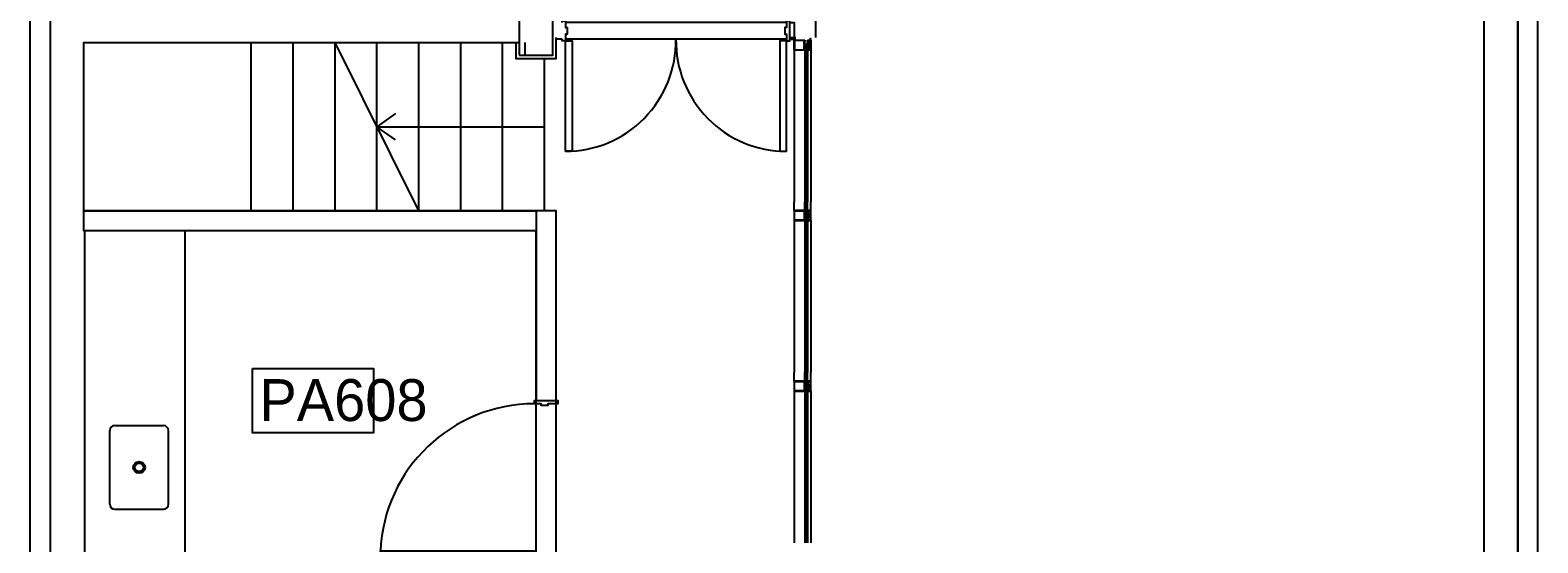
# Model space of a CAD drawing. Header units: millimetres. Extents: x 1473.7 to 1568.7, y 1808.4 to 1881.8.
# Drawn here: x 1500.62 to 1509.62, y 1822.57 to 1825.63 of the extents above; entities that cross this region are included whole.
import ezdxf

# ---------------------------------------------------------------- set-up
doc = ezdxf.new("R2010")
doc.units = ezdxf.units.MM
doc.layers.get('0').update_dxf_attribs({"linetype": 'CONTINUOUS'})
for name, color, linetype in [('0-OBSERVACIONES', 6, 'CONTINUOUS'), ('10-CARP-HOJA-PUER', 4, 'CONTINUOUS'), ('10-CARP-MARC', 2, 'CONTINUOUS'), ('10-CARP-SLIA', 14, 'CONTINUOUS'), ('10-M-A-300', 7, 'CONTINUOUS'), ('AR - CURTAIN WALL', 1, 'CONTINUOUS'), ('AR - INST. SANITARIA', 2, 'CONTINUOUS'), ('AR - LADRILLO VISTO', 3, 'CONTINUOUS'), ('AR - REVESTIMIENTO', 21, 'CONTINUOUS'), ('AR - REVOQUE', 8, 'CONTINUOUS'), ('AR - VISTA 1', 8, 'CONTINUOUS'), ('ES - LINEA OFICIAL', 6, 'CONTINUOUS'), ('ES-COLUMNAS', 5, 'CONTINUOUS'), ('MURO', 7, 'CONTINUOUS'), ('TEXTO', 7, 'CONTINUOUS')]:
    doc.layers.add(name, color=color, linetype=linetype)

# ---------------------------------------------------------------- blocks, each defined once
blk = doc.blocks.new('CWALL 01')
for p, q in [((0.074213, 0.099158), (0.015, 0.099158)), ((0.015, 0.099158), (0.015, 0.035998)), ((0.016974, 0.041327), (0.016974, 0.096198)), ((0.017961, 0.097184), (0.071252, 0.097184)), ((0.072239, 0.096198), (0.072239, 0.041327)), ((0.074213, 0.099158), (0.126021, 0.099158)), ((0.074213, 0.035998), (0.074213, 0.099158)), ((0.015, 0.035998), (0.016382, 0.035998)), ((0.015987, 0.019961), (0.015, 0.019961)), ((0.015, 0.019961), (0.015, 0.000224)), ((0.015, 0.000224), (0.074213, 0.000224)), ((0.015987, 0.015354), (0.015987, 0.019961)), ((0.016974, 0.013645), (0.015987, 0.015354)), ((0.016184, 0.037182), (0.016184, 0.038366)), ((0.016184, 0.038366), (0.020132, 0.038366)), ((0.016382, 0.037182), (0.016184, 0.037182)), ((0.016184, 0.013189), (0.016974, 0.013645)), ((0.016184, 0.012545), (0.016184, 0.013189)), ((0.016974, 0.011178), (0.016184, 0.012545)), ((0.016184, 0.010722), (0.016974, 0.011178)), ((0.016184, 0.0095), (0.016184, 0.010722)), ((0.019934, 0.0095), (0.016184, 0.0095)), ((0.016184, 0.002197), (0.016184, 0.008513)), ((0.016184, 0.008513), (0.019934, 0.008513)), ((0.017613, 0.013572), (0.016628, 0.012998)), ((0.016628, 0.012998), (0.018355, 0.009995)), ((0.072535, 0.001704), (0.016678, 0.001704)), ((0.016875, 0.036491), (0.016875, 0.036689)), ((0.018306, 0.019961), (0.016924, 0.019961)), ((0.016924, 0.019961), (0.016924, 0.014769)), ((0.016924, 0.014769), (0.017613, 0.013572)), ((0.017171, 0.038366), (0.019145, 0.038366)), ((0.040017, 0.04034), (0.017961, 0.04034)), ((0.017961, 0.012625), (0.018948, 0.013201)), ((0.019194, 0.010488), (0.017961, 0.012625)), ((0.018948, 0.013201), (0.017964, 0.014876)), ((0.018109, 0.017593), (0.018109, 0.018777)), ((0.018109, 0.018777), (0.018306, 0.018777)), ((0.022056, 0.017593), (0.018109, 0.017593)), ((0.018355, 0.009995), (0.019194, 0.010488)), ((0.01839, 0.015619), (0.029211, 0.015619)), ((0.018799, 0.01927), (0.018799, 0.019468)), ((0.019441, 0.036689), (0.019441, 0.036491)), ((0.020132, 0.037182), (0.019934, 0.037182)), ((0.019934, 0.035998), (0.021316, 0.035998)), ((0.019934, 0.008513), (0.019934, 0.0095)), ((0.020132, 0.038366), (0.020132, 0.037182)), ((0.021316, 0.035998), (0.021316, 0.037873)), ((0.021365, 0.019468), (0.021365, 0.01927)), ((0.021809, 0.038366), (0.039031, 0.038366)), ((0.023191, 0.019961), (0.021859, 0.019961)), ((0.021859, 0.018777), (0.022056, 0.018777)), ((0.022056, 0.018777), (0.022056, 0.017593)), ((0.023191, 0.018086), (0.023191, 0.019961)), ((0.028224, 0.017593), (0.023685, 0.017593)), ((0.028718, 0.018481), (0.028718, 0.018086)), ((0.038784, 0.019961), (0.030198, 0.019961)), ((0.030691, 0.017099), (0.030691, 0.017494)), ((0.031185, 0.017987), (0.03533, 0.017987)), ((0.035231, 0.013842), (0.053982, 0.013842)), ((0.035231, 0.01288), (0.035231, 0.013842)), ((0.053982, 0.01288), (0.035231, 0.01288)), ((0.035823, 0.017494), (0.035823, 0.015816)), ((0.036169, 0.011585), (0.036169, 0.012646)), ((0.036169, 0.012646), (0.053044, 0.012646)), ((0.053044, 0.011585), (0.036169, 0.011585)), ((0.052575, 0.011304), (0.036637, 0.011304)), ((0.036637, 0.011304), (0.036637, 0.006673)), ((0.037303, 0.014336), (0.043126, 0.014336)), ((0.037797, 0.016803), (0.037797, 0.018283)), ((0.03829, 0.018777), (0.038784, 0.018777)), ((0.03829, 0.01705), (0.03829, 0.018037)), ((0.044606, 0.01631), (0.03829, 0.01631)), ((0.05056, 0.004798), (0.038747, 0.004798)), ((0.038784, 0.01853), (0.039031, 0.01853)), ((0.050429, 0.016556), (0.038784, 0.016556)), ((0.039277, 0.01927), (0.039277, 0.019468)), ((0.039524, 0.037873), (0.039524, 0.022182)), ((0.039524, 0.022182), (0.040511, 0.022182)), ((0.039524, 0.019024), (0.039524, 0.021935)), ((0.039524, 0.021935), (0.04056, 0.021935)), ((0.040856, 0.006673), (0.040856, 0.011304)), ((0.041498, 0.037873), (0.041498, 0.03886)), ((0.041498, 0.033393), (0.041498, 0.034419)), ((0.041498, 0.023168), (0.041498, 0.024391)), ((0.042164, 0.032915), (0.041601, 0.03322)), ((0.041601, 0.024565), (0.042164, 0.02487)), ((0.041621, 0.032273), (0.042164, 0.032568)), ((0.042164, 0.031632), (0.041621, 0.031926)), ((0.041621, 0.03099), (0.042164, 0.031285)), ((0.042164, 0.030349), (0.041621, 0.030643)), ((0.041621, 0.029707), (0.042164, 0.030002)), ((0.042164, 0.029066), (0.041621, 0.02936)), ((0.041621, 0.028424), (0.042164, 0.028719)), ((0.042164, 0.027783), (0.041621, 0.028077)), ((0.041621, 0.027142), (0.042164, 0.027436)), ((0.042164, 0.0265), (0.041621, 0.026794)), ((0.041621, 0.025859), (0.042164, 0.026153)), ((0.042164, 0.025217), (0.041621, 0.025511)), ((0.041658, 0.032371), (0.042221, 0.032934)), ((0.041658, 0.032371), (0.047555, 0.032371)), ((0.041658, 0.013889), (0.041658, 0.032371)), ((0.047222, 0.03738), (0.041991, 0.03738)), ((0.042221, 0.013842), (0.042221, 0.032934)), ((0.042221, 0.032934), (0.046992, 0.032934)), ((0.042485, 0.035406), (0.046728, 0.035406)), ((0.042534, 0.023909), (0.042534, 0.028251)), ((0.043126, 0.014336), (0.043619, 0.013842)), ((0.043619, 0.013842), (0.044113, 0.014336)), ((0.044113, 0.014336), (0.044606, 0.014336)), ((0.050922, 0.01631), (0.044606, 0.01631)), ((0.044606, 0.014336), (0.0451, 0.014336)), ((0.0451, 0.014336), (0.045593, 0.013842)), ((0.045593, 0.013842), (0.046087, 0.014336)), ((0.046087, 0.014336), (0.051909, 0.014336)), ((0.046679, 0.028251), (0.046679, 0.023909)), ((0.046992, 0.013842), (0.046992, 0.032934)), ((0.046992, 0.032934), (0.047555, 0.032371)), ((0.047612, 0.033861), (0.047049, 0.033556)), ((0.047049, 0.033209), (0.047592, 0.032915)), ((0.047592, 0.032568), (0.047049, 0.032273)), ((0.047049, 0.031926), (0.047592, 0.031632)), ((0.047592, 0.031285), (0.047049, 0.03099)), ((0.047049, 0.030643), (0.047592, 0.030349)), ((0.047592, 0.030002), (0.047049, 0.029707)), ((0.047049, 0.02936), (0.047592, 0.029066)), ((0.047592, 0.028719), (0.047049, 0.028424)), ((0.047049, 0.028077), (0.047592, 0.027783)), ((0.047592, 0.027436), (0.047049, 0.027142)), ((0.047049, 0.026794), (0.047592, 0.0265)), ((0.047592, 0.026153), (0.047049, 0.025859)), ((0.047049, 0.025511), (0.047592, 0.025217)), ((0.047592, 0.02487), (0.047049, 0.024576)), ((0.047049, 0.024229), (0.047612, 0.023924)), ((0.047555, 0.032371), (0.047555, 0.013889)), ((0.047715, 0.03886), (0.047715, 0.037873)), ((0.047715, 0.034419), (0.047715, 0.034035)), ((0.047715, 0.02375), (0.047715, 0.023168)), ((0.048357, 0.011304), (0.048357, 0.006673)), ((0.048653, 0.021935), (0.049689, 0.021935)), ((0.048702, 0.022182), (0.049689, 0.022182)), ((0.071252, 0.04034), (0.049195, 0.04034)), ((0.049689, 0.022182), (0.049689, 0.037873)), ((0.049689, 0.021935), (0.049689, 0.019024)), ((0.049936, 0.019468), (0.049936, 0.01927)), ((0.050182, 0.038366), (0.067403, 0.038366)), ((0.050182, 0.01853), (0.050429, 0.01853)), ((0.059015, 0.019961), (0.050429, 0.019961)), ((0.050429, 0.018777), (0.050922, 0.018777)), ((0.050922, 0.018037), (0.050922, 0.01705)), ((0.051416, 0.018283), (0.051416, 0.016803)), ((0.052575, 0.006673), (0.052575, 0.011304)), ((0.053044, 0.012646), (0.053044, 0.011585)), ((0.05339, 0.015816), (0.05339, 0.017494)), ((0.053883, 0.017987), (0.058028, 0.017987)), ((0.053982, 0.013842), (0.053982, 0.01288)), ((0.058521, 0.017494), (0.058521, 0.017099)), ((0.126021, 0.031927), (0.059558, 0.031927)), ((0.059558, 0.031927), (0.059558, 0.024032)), ((0.059558, 0.024032), (0.126021, 0.024032)), ((0.060002, 0.015619), (0.070823, 0.015619)), ((0.060495, 0.018086), (0.060495, 0.018481)), ((0.065479, 0.017593), (0.060989, 0.017593)), ((0.068143, 0.020257), (0.065676, 0.020257)), ((0.065676, 0.020257), (0.065676, 0.018777)), ((0.067354, 0.019961), (0.065972, 0.019961)), ((0.065972, 0.019961), (0.065972, 0.018086)), ((0.066005, 0.021738), (0.068143, 0.021738)), ((0.067157, 0.017593), (0.067157, 0.018777)), ((0.067157, 0.018777), (0.067354, 0.018777)), ((0.071104, 0.017593), (0.067157, 0.017593)), ((0.067601, 0.035702), (0.067601, 0.037182)), ((0.070068, 0.035702), (0.067601, 0.035702)), ((0.068143, 0.017593), (0.06765, 0.018777)), ((0.06765, 0.018777), (0.068143, 0.018777)), ((0.067847, 0.01927), (0.067847, 0.019468)), ((0.067897, 0.037873), (0.067897, 0.035998)), ((0.067897, 0.035998), (0.069278, 0.035998)), ((0.06793, 0.034222), (0.070068, 0.034222)), ((0.068143, 0.018777), (0.068143, 0.020257)), ((0.070117, 0.017593), (0.068143, 0.017593)), ((0.069081, 0.037182), (0.069081, 0.038366)), ((0.069081, 0.038366), (0.073028, 0.038366)), ((0.069278, 0.037182), (0.069081, 0.037182)), ((0.069264, 0.021738), (0.071463, 0.021738)), ((0.073028, 0.0095), (0.069278, 0.0095)), ((0.069278, 0.0095), (0.069278, 0.008513)), ((0.069278, 0.008513), (0.073028, 0.008513)), ((0.070068, 0.038366), (0.069574, 0.037182)), ((0.069574, 0.037182), (0.070068, 0.037182)), ((0.069772, 0.036491), (0.069772, 0.036689)), ((0.071252, 0.012625), (0.070019, 0.010488)), ((0.070019, 0.010488), (0.070857, 0.009995)), ((0.072042, 0.038366), (0.070068, 0.038366)), ((0.070068, 0.037182), (0.070068, 0.035702)), ((0.072564, 0.020257), (0.070117, 0.020257)), ((0.070117, 0.020257), (0.070117, 0.018777)), ((0.070117, 0.018777), (0.070611, 0.018777)), ((0.070611, 0.018777), (0.070117, 0.017593)), ((0.071249, 0.014876), (0.070265, 0.013201)), ((0.070265, 0.013201), (0.071252, 0.012625)), ((0.070413, 0.019468), (0.070413, 0.01927)), ((0.070857, 0.009995), (0.072584, 0.012998)), ((0.072288, 0.019961), (0.070907, 0.019961)), ((0.070907, 0.018777), (0.071104, 0.018777)), ((0.071104, 0.018777), (0.071104, 0.017593)), ((0.071189, 0.034222), (0.073387, 0.034222)), ((0.0716, 0.013572), (0.072288, 0.014769)), ((0.072584, 0.012998), (0.0716, 0.013572)), ((0.072535, 0.037182), (0.072042, 0.038366)), ((0.072042, 0.035702), (0.072042, 0.037182)), ((0.072042, 0.037182), (0.072535, 0.037182)), ((0.074488, 0.035702), (0.072042, 0.035702)), ((0.073226, 0.015354), (0.072239, 0.013645)), ((0.072239, 0.013645), (0.073028, 0.013189)), ((0.073028, 0.012545), (0.072239, 0.011178)), ((0.072239, 0.011178), (0.073028, 0.010722)), ((0.072288, 0.014769), (0.072288, 0.019961)), ((0.072338, 0.036689), (0.072338, 0.036491)), ((0.073028, 0.037182), (0.072831, 0.037182)), ((0.072831, 0.035998), (0.074213, 0.035998)), ((0.073028, 0.038366), (0.073028, 0.037182)), ((0.073028, 0.013189), (0.073028, 0.012545)), ((0.073028, 0.010722), (0.073028, 0.0095)), ((0.073028, 0.008513), (0.073028, 0.002197)), ((0.073226, 0.019961), (0.073226, 0.015354)), ((0.074213, 0.019961), (0.073226, 0.019961)), ((0.074213, 0.035998), (0.126021, 0.035998)), ((0.074213, 0.000224), (0.074213, 0.019961)), ((0.074213, 0.000224), (0.126021, 0.000224)), ((0.074516, 0.019961), (0.126021, 0.019961))]:
    blk.add_line(p, q)
for centre, radius, start, end in [((0.007691, 0.11211), 0.014871, 238.855917, 299.4364), ((0.017961, 0.096198), 0.000987, 90, 180), ((0.071252, 0.096198), 0.000987, 0, 90), ((0.007691, -0.012728), 0.014871, 60.5636, 121.144083), ((0.016678, 0.002197), 0.000493, 180, 270), ((0.016382, 0.036689), 0.000493, 0, 90), ((0.016382, 0.036491), 0.000493, 270, 0), ((0.017961, 0.041327), 0.000987, 180, 270), ((0.01839, 0.015125), 0.000493, 90, 210.425784), ((0.018306, 0.019468), 0.000493, 0, 90), ((0.018306, 0.01927), 0.000493, 270, 0), ((0.019934, 0.036689), 0.000493, 90, 180), ((0.019934, 0.036491), 0.000493, 180, 270), ((0.021809, 0.037873), 0.000493, 90, 180), ((0.021859, 0.019468), 0.000493, 90, 180), ((0.021859, 0.01927), 0.000493, 180, 270), ((0.023685, 0.018086), 0.000493, 180, 270), ((0.028224, 0.018086), 0.000493, 270, 0), ((0.030198, 0.018481), 0.00148, 90, 180), ((0.029211, 0.017099), 0.00148, 270, 0), ((0.031185, 0.017494), 0.000493, 90, 180), ((0.03533, 0.017494), 0.000493, 0, 90), ((0.037303, 0.015816), 0.00148, 180, 270), ((0.038747, 0.006919), 0.002124, 186.670126, 353.329874), ((0.03829, 0.018283), 0.000493, 90, 180), ((0.03829, 0.016803), 0.000493, 180, 270), ((0.038784, 0.018037), 0.000493, 90, 180), ((0.038784, 0.01705), 0.000493, 180, 270), ((0.038784, 0.019468), 0.000493, 0, 90), ((0.038784, 0.01927), 0.000493, 270, 0), ((0.039031, 0.037873), 0.000493, 0, 90), ((0.039031, 0.019024), 0.000493, 270, 0), ((0.040017, 0.03886), 0.00148, 0, 90), ((0.040511, 0.023168), 0.000987, 270, 0), ((0.04056, 0.023909), 0.001974, 270, 0), ((0.044606, 0.009483), 0.004686, 216.846972, 323.153028), ((0.041991, 0.037873), 0.000493, 180, 270), ((0.042485, 0.034419), 0.000987, 90, 180), ((0.041695, 0.033393), 0.000197, 180, 241.557072), ((0.041695, 0.024391), 0.000197, 118.442929, 180), ((0.041715, 0.0321), 0.000197, 118.442929, 241.557071), ((0.041715, 0.030817), 0.000197, 118.442929, 241.557071), ((0.041715, 0.029534), 0.000197, 118.442929, 241.557071), ((0.041715, 0.028251), 0.000197, 118.442929, 241.557071), ((0.041715, 0.026968), 0.000197, 118.442929, 241.557071), ((0.041715, 0.025685), 0.000197, 118.442929, 241.557072), ((0.04207, 0.032741), 0.000197, 298.442929, 61.557071), ((0.04207, 0.031458), 0.000197, 298.442929, 61.557071), ((0.04207, 0.030175), 0.000197, 298.442929, 61.557071), ((0.04207, 0.028892), 0.000197, 298.442929, 61.557071), ((0.04207, 0.027609), 0.000197, 298.442929, 61.557071), ((0.04207, 0.026327), 0.000197, 298.442929, 61.557071), ((0.04207, 0.025044), 0.000197, 298.442929, 61.557072), ((0.044606, 0.028251), 0.002072, 0, 180), ((0.048653, 0.023909), 0.001974, 180, 270), ((0.046728, 0.034419), 0.000987, 0, 90), ((0.047143, 0.033383), 0.000197, 118.442928, 241.557071), ((0.047143, 0.0321), 0.000197, 118.442929, 241.557071), ((0.047143, 0.030817), 0.000197, 118.442929, 241.557071), ((0.047143, 0.029534), 0.000197, 118.442929, 241.557071), ((0.047143, 0.028251), 0.000197, 118.442929, 241.557071), ((0.047143, 0.026968), 0.000197, 118.442928, 241.557071), ((0.047143, 0.025685), 0.000197, 118.442929, 241.557071), ((0.047143, 0.024402), 0.000197, 118.442929, 241.557071), ((0.047222, 0.037873), 0.000493, 270, 0), ((0.047498, 0.032741), 0.000197, 298.442928, 61.557071), ((0.047498, 0.031458), 0.000197, 298.442928, 61.557071), ((0.047498, 0.030175), 0.000197, 298.442928, 61.557071), ((0.047498, 0.028892), 0.000197, 298.442929, 61.557071), ((0.047498, 0.027609), 0.000197, 298.442929, 61.557071), ((0.047498, 0.026327), 0.000197, 298.442929, 61.557071), ((0.047498, 0.025044), 0.000197, 298.442929, 61.557071), ((0.047518, 0.034035), 0.000197, 298.442928, 0), ((0.047518, 0.02375), 0.000197, 360, 61.557071), ((0.049195, 0.03886), 0.00148, 90, 180), ((0.048702, 0.023168), 0.000987, 180, 270), ((0.050466, 0.006919), 0.002124, 186.670126, 353.329874), ((0.050182, 0.037873), 0.000493, 90, 180), ((0.050182, 0.019024), 0.000493, 180, 270), ((0.050429, 0.019468), 0.000493, 90, 180), ((0.050429, 0.01927), 0.000493, 180, 270), ((0.050429, 0.018037), 0.000493, 0, 90), ((0.050429, 0.01705), 0.000493, 270, 0), ((0.050922, 0.018283), 0.000493, 360, 90), ((0.050922, 0.016803), 0.000493, 270, 0), ((0.051909, 0.015816), 0.00148, 270, 0), ((0.053883, 0.017494), 0.000493, 90, 180), ((0.058028, 0.017494), 0.000493, 0, 90), ((0.060002, 0.017099), 0.00148, 180, 270), ((0.059015, 0.018481), 0.00148, 0, 90), ((0.060989, 0.018086), 0.000493, 180, 270), ((0.062203, 0.023641), 0.000371, 102.502102, 248.754835), ((0.060585, 0.019384), 0.004183, 349.989613, 69.220115), ((0.062367, 0.02296), 0.001072, 69.387224, 103.154358), ((0.061213, 0.019264), 0.004943, 37.842655, 71.950502), ((0.064128, 0.032318), 0.000371, 111.245165, 257.497898), ((0.062509, 0.036575), 0.004183, 290.779885, 10.010387), ((0.064291, 0.032999), 0.001072, 256.845642, 290.612776), ((0.063137, 0.036695), 0.004943, 288.049498, 322.157345), ((0.065183, 0.018777), 0.000493, 194.036243, 0), ((0.066005, 0.022724), 0.000987, 205.718883, 270), ((0.065479, 0.018086), 0.000493, 270, 0), ((0.067107, 0.037182), 0.000493, 360, 165.963757), ((0.06793, 0.033235), 0.000987, 90, 154.281117), ((0.067354, 0.019468), 0.000493, 0, 90), ((0.067354, 0.01927), 0.000493, 270, 0), ((0.067403, 0.037873), 0.000493, 0, 90), ((0.072047, 0.019775), 0.00437, 105.506809, 153.312524), ((0.071625, 0.020652), 0.002598, 93.410662, 155.294258), ((0.069278, 0.036689), 0.000493, 0, 90), ((0.069278, 0.036491), 0.000493, 270, 0), ((0.073972, 0.036184), 0.00437, 206.687476, 254.493191), ((0.070907, 0.019468), 0.000493, 90, 180), ((0.070907, 0.01927), 0.000493, 180, 270), ((0.070823, 0.015125), 0.000493, 329.574216, 90), ((0.071165, 0.023113), 0.000918, 56.409677, 108.113715), ((0.073549, 0.035308), 0.002598, 204.705742, 266.589338), ((0.071252, 0.041327), 0.000987, 270, 0), ((0.071463, 0.022724), 0.000987, 270, 330), ((0.071441, 0.023603), 0.000359, 274.691808, 49.858362), ((0.07577, 0.019908), 0.004161, 99.2844, 146.059324), ((0.072831, 0.036689), 0.000493, 90, 180), ((0.072831, 0.036491), 0.000493, 180, 270), ((0.072535, 0.002197), 0.000493, 270, 0), ((0.076086, 0.019596), 0.003584, 97.363163, 169.364424), ((0.073089, 0.032846), 0.000918, 251.886285, 303.590323), ((0.073387, 0.033235), 0.000987, 30, 90), ((0.073365, 0.032356), 0.000359, 310.141638, 85.308192), ((0.079955, 0.017514), 0.005963, 121.679518, 164.337468), ((0.077694, 0.036051), 0.004161, 213.940676, 260.7156), ((0.078011, 0.036363), 0.003584, 190.635576, 262.636837), ((0.075309, 0.022764), 0.001268, 66.838107, 99.572638), ((0.075594, 0.023569), 0.00042, 274.518933, 59.340056), ((0.075935, 0.023863), 0.001553, 304.870929, 6.241263), ((0.077233, 0.033195), 0.001268, 260.427362, 293.161893), ((0.077518, 0.03239), 0.00042, 300.659944, 85.481067)]:
    blk.add_arc(centre, radius, start, end)
blk = doc.blocks.new('CWALL 02')
for p, q in [((0.051808, 0.098935), (0, 0.098935)), ((0.111021, 0.098935), (0.051808, 0.098935)), ((0.051808, 0.098935), (0.051808, 0.035774)), ((0.053782, 0.041104), (0.053782, 0.095974)), ((0.054769, 0.096961), (0.10806, 0.096961)), ((0.109047, 0.095974), (0.109047, 0.041104)), ((0.111021, 0.098935), (0.162829, 0.098935)), ((0.111021, 0.035774), (0.111021, 0.098935)), ((0.051808, 0.035774), (0, 0.035774)), ((0, 0.031703), (0.066463, 0.031703)), ((0.066463, 0.023808), (0, 0.023808)), ((0.051505, 0.019738), (0, 0.019738)), ((0.051808, 0), (0, 0)), ((0.051533, 0.035478), (0.053979, 0.035478)), ((0.051808, 0.035774), (0.05319, 0.035774)), ((0.052795, 0.019738), (0.051808, 0.019738)), ((0.051808, 0.019738), (0.051808, 0)), ((0.051808, 0), (0.111021, 0)), ((0.054832, 0.033998), (0.052634, 0.033998)), ((0.052795, 0.015131), (0.052795, 0.019738)), ((0.053782, 0.013422), (0.052795, 0.015131)), ((0.052992, 0.036959), (0.052992, 0.038143)), ((0.052992, 0.038143), (0.05694, 0.038143)), ((0.05319, 0.036959), (0.052992, 0.036959)), ((0.052992, 0.012966), (0.053782, 0.013422)), ((0.052992, 0.012322), (0.052992, 0.012966)), ((0.053782, 0.010954), (0.052992, 0.012322)), ((0.052992, 0.010499), (0.053782, 0.010954)), ((0.052992, 0.009277), (0.052992, 0.010499)), ((0.056743, 0.009277), (0.052992, 0.009277)), ((0.052992, 0.001974), (0.052992, 0.00829)), ((0.052992, 0.00829), (0.056743, 0.00829)), ((0.054421, 0.013349), (0.053437, 0.012775)), ((0.053437, 0.012775), (0.055164, 0.009771)), ((0.053457, 0.020034), (0.055904, 0.020034)), ((0.053486, 0.036959), (0.053979, 0.038143)), ((0.053979, 0.036959), (0.053486, 0.036959)), ((0.109343, 0.00148), (0.053486, 0.00148)), ((0.053683, 0.036268), (0.053683, 0.036465)), ((0.055114, 0.019738), (0.053733, 0.019738)), ((0.053733, 0.019738), (0.053733, 0.014545)), ((0.053733, 0.014545), (0.054421, 0.013349)), ((0.053979, 0.038143), (0.055953, 0.038143)), ((0.053979, 0.035478), (0.053979, 0.036959)), ((0.056757, 0.021514), (0.054558, 0.021514)), ((0.076826, 0.040117), (0.054769, 0.040117)), ((0.054769, 0.012401), (0.055756, 0.012977)), ((0.056002, 0.010264), (0.054769, 0.012401)), ((0.055756, 0.012977), (0.054772, 0.014652)), ((0.054917, 0.017369), (0.054917, 0.018553)), ((0.054917, 0.018553), (0.055114, 0.018553)), ((0.058864, 0.017369), (0.054917, 0.017369)), ((0.055164, 0.009771), (0.056002, 0.010264)), ((0.055198, 0.015395), (0.066019, 0.015395)), ((0.055904, 0.018553), (0.05541, 0.018553)), ((0.05541, 0.018553), (0.055904, 0.017369)), ((0.055608, 0.019047), (0.055608, 0.019244)), ((0.055904, 0.020034), (0.055904, 0.018553)), ((0.055904, 0.017369), (0.057878, 0.017369)), ((0.055953, 0.038143), (0.056447, 0.036959)), ((0.056447, 0.036959), (0.055953, 0.036959)), ((0.055953, 0.036959), (0.055953, 0.035478)), ((0.055953, 0.035478), (0.05842, 0.035478)), ((0.058091, 0.033998), (0.055953, 0.033998)), ((0.056249, 0.036465), (0.056249, 0.036268)), ((0.05694, 0.036959), (0.056743, 0.036959)), ((0.056743, 0.035774), (0.058124, 0.035774)), ((0.056743, 0.00829), (0.056743, 0.009277)), ((0.05694, 0.038143), (0.05694, 0.036959)), ((0.060016, 0.021514), (0.057878, 0.021514)), ((0.057878, 0.018553), (0.057878, 0.020034)), ((0.057878, 0.020034), (0.060345, 0.020034)), ((0.057878, 0.017369), (0.058371, 0.018553)), ((0.058371, 0.018553), (0.057878, 0.018553)), ((0.058124, 0.035774), (0.058124, 0.037649)), ((0.058174, 0.019244), (0.058174, 0.019047)), ((0.05842, 0.035478), (0.05842, 0.036959)), ((0.058618, 0.038143), (0.075839, 0.038143)), ((0.059999, 0.019738), (0.058667, 0.019738)), ((0.058667, 0.018553), (0.058864, 0.018553)), ((0.058864, 0.018553), (0.058864, 0.017369)), ((0.059999, 0.017863), (0.059999, 0.019738)), ((0.060345, 0.020034), (0.060345, 0.018553)), ((0.065032, 0.017369), (0.060493, 0.017369)), ((0.065526, 0.018257), (0.065526, 0.017863)), ((0.066463, 0.031703), (0.066463, 0.023808)), ((0.075592, 0.019738), (0.067006, 0.019738)), ((0.0675, 0.016876), (0.0675, 0.01727)), ((0.067993, 0.017764), (0.072138, 0.017764)), ((0.072039, 0.013619), (0.09079, 0.013619)), ((0.072039, 0.012657), (0.072039, 0.013619)), ((0.09079, 0.012657), (0.072039, 0.012657)), ((0.072631, 0.01727), (0.072631, 0.015593)), ((0.072977, 0.011361), (0.072977, 0.012422)), ((0.072977, 0.012422), (0.089852, 0.012422)), ((0.089852, 0.011361), (0.072977, 0.011361)), ((0.089384, 0.01108), (0.073446, 0.01108)), ((0.073446, 0.01108), (0.073446, 0.006449)), ((0.074112, 0.014112), (0.079934, 0.014112)), ((0.074605, 0.01658), (0.074605, 0.01806)), ((0.075099, 0.018553), (0.075592, 0.018553)), ((0.075099, 0.016826), (0.075099, 0.017813)), ((0.081415, 0.016086), (0.075099, 0.016086)), ((0.087368, 0.004574), (0.075555, 0.004574)), ((0.075592, 0.018307), (0.075839, 0.018307)), ((0.087237, 0.016333), (0.075592, 0.016333)), ((0.076085, 0.019047), (0.076085, 0.019244)), ((0.076332, 0.037649), (0.076332, 0.021958)), ((0.076332, 0.021958), (0.077319, 0.021958)), ((0.076332, 0.0188), (0.076332, 0.021711)), ((0.076332, 0.021711), (0.077368, 0.021711)), ((0.077664, 0.006449), (0.077664, 0.01108)), ((0.078306, 0.037649), (0.078306, 0.038636)), ((0.078306, 0.03317), (0.078306, 0.034195)), ((0.078306, 0.022945), (0.078306, 0.024168)), ((0.078972, 0.032691), (0.078409, 0.032996)), ((0.078409, 0.024341), (0.078972, 0.024646)), ((0.078429, 0.03205), (0.078972, 0.032344)), ((0.078972, 0.031408), (0.078429, 0.031703)), ((0.078429, 0.030767), (0.078972, 0.031061)), ((0.078972, 0.030125), (0.078429, 0.03042)), ((0.078429, 0.029484), (0.078972, 0.029778)), ((0.078972, 0.028842), (0.078429, 0.029137)), ((0.078429, 0.028201), (0.078972, 0.028495)), ((0.078972, 0.027559), (0.078429, 0.027854)), ((0.078429, 0.026918), (0.078972, 0.027212)), ((0.078972, 0.026277), (0.078429, 0.026571)), ((0.078429, 0.025635), (0.078972, 0.025929)), ((0.078972, 0.024994), (0.078429, 0.025288)), ((0.078466, 0.032148), (0.079029, 0.03271)), ((0.078466, 0.032148), (0.084363, 0.032148)), ((0.078466, 0.013666), (0.078466, 0.032148)), ((0.08403, 0.037156), (0.078799, 0.037156)), ((0.079029, 0.013619), (0.079029, 0.03271)), ((0.079029, 0.03271), (0.0838, 0.03271)), ((0.079293, 0.035182), (0.083536, 0.035182)), ((0.079342, 0.023685), (0.079342, 0.028027)), ((0.079934, 0.014112), (0.080428, 0.013619)), ((0.080428, 0.013619), (0.080921, 0.014112)), ((0.080921, 0.014112), (0.081415, 0.014112)), ((0.087731, 0.016086), (0.081415, 0.016086)), ((0.081415, 0.014112), (0.081908, 0.014112)), ((0.081908, 0.014112), (0.082401, 0.013619)), ((0.082401, 0.013619), (0.082895, 0.014112)), ((0.082895, 0.014112), (0.088718, 0.014112)), ((0.083487, 0.028027), (0.083487, 0.023685)), ((0.0838, 0.013619), (0.0838, 0.03271)), ((0.0838, 0.03271), (0.084363, 0.032148)), ((0.08442, 0.033638), (0.083857, 0.033333)), ((0.083857, 0.032986), (0.0844, 0.032691)), ((0.0844, 0.032344), (0.083857, 0.03205)), ((0.083857, 0.031703), (0.0844, 0.031408)), ((0.0844, 0.031061), (0.083857, 0.030767)), ((0.083857, 0.03042), (0.0844, 0.030125)), ((0.0844, 0.029778), (0.083857, 0.029484)), ((0.083857, 0.029137), (0.0844, 0.028842)), ((0.0844, 0.028495), (0.083857, 0.028201)), ((0.083857, 0.027854), (0.0844, 0.027559)), ((0.0844, 0.027212), (0.083857, 0.026918)), ((0.083857, 0.026571), (0.0844, 0.026277)), ((0.0844, 0.025929), (0.083857, 0.025635)), ((0.083857, 0.025288), (0.0844, 0.024994)), ((0.0844, 0.024646), (0.083857, 0.024352)), ((0.083857, 0.024005), (0.08442, 0.0237)), ((0.084363, 0.032148), (0.084363, 0.013666)), ((0.084523, 0.038636), (0.084523, 0.037649)), ((0.084523, 0.034195), (0.084523, 0.033811)), ((0.084523, 0.023526), (0.084523, 0.022945)), ((0.085165, 0.01108), (0.085165, 0.006449)), ((0.085461, 0.021711), (0.086497, 0.021711)), ((0.08551, 0.021958), (0.086497, 0.021958)), ((0.10806, 0.040117), (0.086004, 0.040117)), ((0.086497, 0.021958), (0.086497, 0.037649)), ((0.086497, 0.021711), (0.086497, 0.0188)), ((0.086744, 0.019244), (0.086744, 0.019047)), ((0.08699, 0.038143), (0.104212, 0.038143)), ((0.08699, 0.018307), (0.087237, 0.018307)), ((0.095823, 0.019738), (0.087237, 0.019738)), ((0.087237, 0.018553), (0.087731, 0.018553)), ((0.087731, 0.017813), (0.087731, 0.016826)), ((0.088224, 0.01806), (0.088224, 0.01658)), ((0.089384, 0.006449), (0.089384, 0.01108)), ((0.089852, 0.012422), (0.089852, 0.011361)), ((0.090198, 0.015593), (0.090198, 0.01727)), ((0.090691, 0.017764), (0.094836, 0.017764)), ((0.09079, 0.013619), (0.09079, 0.012657)), ((0.09533, 0.01727), (0.09533, 0.016876)), ((0.162829, 0.031703), (0.096366, 0.031703)), ((0.096366, 0.031703), (0.096366, 0.023808)), ((0.096366, 0.023808), (0.162829, 0.023808)), ((0.09681, 0.015395), (0.107631, 0.015395)), ((0.097303, 0.017863), (0.097303, 0.018257)), ((0.102287, 0.017369), (0.097797, 0.017369)), ((0.104952, 0.020034), (0.102484, 0.020034)), ((0.102484, 0.020034), (0.102484, 0.018553)), ((0.104162, 0.019738), (0.102781, 0.019738)), ((0.102781, 0.019738), (0.102781, 0.017863)), ((0.102814, 0.021514), (0.104952, 0.021514)), ((0.103965, 0.017369), (0.103965, 0.018553)), ((0.103965, 0.018553), (0.104162, 0.018553)), ((0.107912, 0.017369), (0.103965, 0.017369)), ((0.104409, 0.035478), (0.104409, 0.036959)), ((0.106876, 0.035478), (0.104409, 0.035478)), ((0.104952, 0.017369), (0.104458, 0.018553)), ((0.104458, 0.018553), (0.104952, 0.018553)), ((0.104656, 0.019047), (0.104656, 0.019244)), ((0.104705, 0.037649), (0.104705, 0.035774)), ((0.104705, 0.035774), (0.106087, 0.035774)), ((0.104738, 0.033998), (0.106876, 0.033998)), ((0.104952, 0.018553), (0.104952, 0.020034)), ((0.106925, 0.017369), (0.104952, 0.017369)), ((0.105889, 0.036959), (0.105889, 0.038143)), ((0.105889, 0.038143), (0.109837, 0.038143)), ((0.106087, 0.036959), (0.105889, 0.036959)), ((0.106072, 0.021514), (0.108271, 0.021514)), ((0.109837, 0.009277), (0.106087, 0.009277)), ((0.106087, 0.009277), (0.106087, 0.00829)), ((0.106087, 0.00829), (0.109837, 0.00829)), ((0.106876, 0.038143), (0.106383, 0.036959)), ((0.106383, 0.036959), (0.106876, 0.036959)), ((0.10658, 0.036268), (0.10658, 0.036465)), ((0.10806, 0.012401), (0.106827, 0.010264)), ((0.106827, 0.010264), (0.107666, 0.009771)), ((0.10885, 0.038143), (0.106876, 0.038143)), ((0.106876, 0.036959), (0.106876, 0.035478)), ((0.109372, 0.020034), (0.106925, 0.020034)), ((0.106925, 0.020034), (0.106925, 0.018553)), ((0.106925, 0.018553), (0.107419, 0.018553)), ((0.107419, 0.018553), (0.106925, 0.017369)), ((0.108057, 0.014652), (0.107073, 0.012977)), ((0.107073, 0.012977), (0.10806, 0.012401)), ((0.107221, 0.019244), (0.107221, 0.019047)), ((0.107666, 0.009771), (0.109393, 0.012775)), ((0.109097, 0.019738), (0.107715, 0.019738)), ((0.107715, 0.018553), (0.107912, 0.018553)), ((0.107912, 0.018553), (0.107912, 0.017369)), ((0.107997, 0.033998), (0.110195, 0.033998)), ((0.108408, 0.013349), (0.109097, 0.014545)), ((0.109393, 0.012775), (0.108408, 0.013349)), ((0.109343, 0.036959), (0.10885, 0.038143)), ((0.10885, 0.035478), (0.10885, 0.036959)), ((0.10885, 0.036959), (0.109343, 0.036959)), ((0.111297, 0.035478), (0.10885, 0.035478)), ((0.110034, 0.015131), (0.109047, 0.013422)), ((0.109047, 0.013422), (0.109837, 0.012966)), ((0.109837, 0.012322), (0.109047, 0.010954)), ((0.109047, 0.010954), (0.109837, 0.010499)), ((0.109097, 0.014545), (0.109097, 0.019738)), ((0.109146, 0.036465), (0.109146, 0.036268)), ((0.109837, 0.036959), (0.109639, 0.036959)), ((0.109639, 0.035774), (0.111021, 0.035774)), ((0.109837, 0.038143), (0.109837, 0.036959)), ((0.109837, 0.012966), (0.109837, 0.012322)), ((0.109837, 0.010499), (0.109837, 0.009277)), ((0.109837, 0.00829), (0.109837, 0.001974)), ((0.110034, 0.019738), (0.110034, 0.015131)), ((0.111021, 0.019738), (0.110034, 0.019738)), ((0.111021, 0.035774), (0.162829, 0.035774)), ((0.111021, 0), (0.111021, 0.019738)), ((0.111021, 0), (0.162829, 0)), ((0.111325, 0.019738), (0.162829, 0.019738))]:
    blk.add_line(p, q)
for centre, radius, start, end in [((0.054769, 0.095974), 0.000987, 90, 180), ((0.10806, 0.095974), 0.000987, 0, 90), ((0.048503, 0.032167), 0.00042, 94.518933, 239.340056), ((0.048787, 0.032972), 0.001268, 246.838107, 279.572638), ((0.04801, 0.03614), 0.003584, 277.363163, 349.364424), ((0.050086, 0.02364), 0.001553, 173.758737, 235.129071), ((0.048327, 0.035828), 0.004161, 279.2844, 326.059324), ((0.046066, 0.017291), 0.005963, 15.662532, 58.320482), ((0.050427, 0.023345), 0.00042, 120.659944, 265.481067), ((0.050712, 0.02254), 0.001268, 80.427362, 113.161893), ((0.049935, 0.019372), 0.003584, 10.635576, 82.636837), ((0.050251, 0.019684), 0.004161, 33.940676, 80.7156), ((0.052634, 0.033011), 0.000987, 90, 150), ((0.052656, 0.032132), 0.000359, 94.691808, 229.858362), ((0.052932, 0.032622), 0.000918, 236.409677, 288.113715), ((0.052472, 0.035084), 0.002598, 273.410662, 335.294258), ((0.053486, 0.001974), 0.000493, 180, 270), ((0.05319, 0.036465), 0.000493, 0, 90), ((0.05319, 0.036268), 0.000493, 270, 0), ((0.052049, 0.03596), 0.00437, 285.506809, 333.312524), ((0.054558, 0.022501), 0.000987, 210, 270), ((0.054769, 0.041104), 0.000987, 180, 270), ((0.05458, 0.02338), 0.000359, 130.141638, 265.308192), ((0.054856, 0.02289), 0.000918, 71.886285, 123.590323), ((0.054396, 0.020428), 0.002598, 24.705742, 86.589338), ((0.055198, 0.014902), 0.000493, 90, 210.425784), ((0.055114, 0.019244), 0.000493, 0, 90), ((0.055114, 0.019047), 0.000493, 270, 0), ((0.053973, 0.019551), 0.00437, 26.687476, 74.493191), ((0.056743, 0.036465), 0.000493, 90, 180), ((0.056743, 0.036268), 0.000493, 180, 270), ((0.058091, 0.033011), 0.000987, 25.718883, 90), ((0.058618, 0.037649), 0.000493, 90, 180), ((0.058667, 0.019244), 0.000493, 90, 180), ((0.058667, 0.019047), 0.000493, 180, 270), ((0.058914, 0.036959), 0.000493, 14.036243, 180), ((0.062884, 0.036472), 0.004943, 217.842655, 251.950502), ((0.063512, 0.036351), 0.004183, 169.989613, 249.220115), ((0.060493, 0.017863), 0.000493, 180, 270), ((0.060016, 0.022501), 0.000987, 270, 334.281117), ((0.060838, 0.018553), 0.000493, 180, 345.963757), ((0.064808, 0.01904), 0.004943, 108.049498, 142.157345), ((0.065436, 0.019161), 0.004183, 110.779885, 190.010387), ((0.06173, 0.032775), 0.001072, 249.387224, 283.154358), ((0.061893, 0.032094), 0.000371, 282.502102, 68.754835), ((0.063654, 0.022736), 0.001072, 76.845642, 110.612776), ((0.063818, 0.023418), 0.000371, 291.245165, 77.497898), ((0.065032, 0.017863), 0.000493, 270, 0), ((0.067006, 0.018257), 0.00148, 90, 180), ((0.066019, 0.016876), 0.00148, 270, 0), ((0.067993, 0.01727), 0.000493, 90, 180), ((0.072138, 0.01727), 0.000493, 0, 90), ((0.074112, 0.015593), 0.00148, 180, 270), ((0.075555, 0.006696), 0.002124, 186.670126, 353.329874), ((0.075099, 0.01806), 0.000493, 90, 180), ((0.075099, 0.01658), 0.000493, 180, 270), ((0.075592, 0.017813), 0.000493, 90, 180), ((0.075592, 0.016826), 0.000493, 180, 270), ((0.075592, 0.019244), 0.000493, 0, 90), ((0.075592, 0.019047), 0.000493, 270, 0), ((0.075839, 0.037649), 0.000493, 0, 90), ((0.075839, 0.0188), 0.000493, 270, 0), ((0.076826, 0.038636), 0.00148, 0, 90), ((0.077319, 0.022945), 0.000987, 270, 0), ((0.077368, 0.023685), 0.001974, 270, 0), ((0.081415, 0.00926), 0.004686, 216.846972, 323.153028), ((0.078799, 0.037649), 0.000493, 180, 270), ((0.079293, 0.034195), 0.000987, 90, 180), ((0.078503, 0.03317), 0.000197, 180, 241.557072), ((0.078503, 0.024168), 0.000197, 118.442929, 180), ((0.078523, 0.031876), 0.000197, 118.442929, 241.557071), ((0.078523, 0.030593), 0.000197, 118.442929, 241.557071), ((0.078523, 0.02931), 0.000197, 118.442929, 241.557071), ((0.078523, 0.028027), 0.000197, 118.442929, 241.557071), ((0.078523, 0.026744), 0.000197, 118.442929, 241.557071), ((0.078523, 0.025461), 0.000197, 118.442929, 241.557072), ((0.078878, 0.032518), 0.000197, 298.442929, 61.557071), ((0.078878, 0.031235), 0.000197, 298.442929, 61.557071), ((0.078878, 0.029952), 0.000197, 298.442929, 61.557071), ((0.078878, 0.028669), 0.000197, 298.442929, 61.557071), ((0.078878, 0.027386), 0.000197, 298.442929, 61.557071), ((0.078878, 0.026103), 0.000197, 298.442929, 61.557071), ((0.078878, 0.02482), 0.000197, 298.442929, 61.557072), ((0.081415, 0.028027), 0.002072, 0, 180), ((0.085461, 0.023685), 0.001974, 180, 270), ((0.083536, 0.034195), 0.000987, 0, 90), ((0.083951, 0.033159), 0.000197, 118.442928, 241.557071), ((0.083951, 0.031876), 0.000197, 118.442929, 241.557071), ((0.083951, 0.030593), 0.000197, 118.442929, 241.557071), ((0.083951, 0.02931), 0.000197, 118.442929, 241.557071), ((0.083951, 0.028027), 0.000197, 118.442929, 241.557071), ((0.083951, 0.026744), 0.000197, 118.442928, 241.557071), ((0.083951, 0.025461), 0.000197, 118.442929, 241.557071), ((0.083951, 0.024179), 0.000197, 118.442929, 241.557071), ((0.08403, 0.037649), 0.000493, 270, 0), ((0.084306, 0.032518), 0.000197, 298.442928, 61.557071), ((0.084306, 0.031235), 0.000197, 298.442928, 61.557071), ((0.084306, 0.029952), 0.000197, 298.442928, 61.557071), ((0.084306, 0.028669), 0.000197, 298.442929, 61.557071), ((0.084306, 0.027386), 0.000197, 298.442929, 61.557071), ((0.084306, 0.026103), 0.000197, 298.442929, 61.557071), ((0.084306, 0.02482), 0.000197, 298.442929, 61.557071), ((0.084326, 0.033811), 0.000197, 298.442928, 0), ((0.084326, 0.023526), 0.000197, 360, 61.557071), ((0.08551, 0.022945), 0.000987, 180, 270), ((0.086004, 0.038636), 0.00148, 90, 180), ((0.087274, 0.006696), 0.002124, 186.670126, 353.329874), ((0.08699, 0.037649), 0.000493, 90, 180), ((0.08699, 0.0188), 0.000493, 180, 270), ((0.087237, 0.019244), 0.000493, 90, 180), ((0.087237, 0.019047), 0.000493, 180, 270), ((0.087237, 0.017813), 0.000493, 0, 90), ((0.087237, 0.016826), 0.000493, 270, 0), ((0.087731, 0.01806), 0.000493, 360, 90), ((0.087731, 0.01658), 0.000493, 270, 0), ((0.088718, 0.015593), 0.00148, 270, 0), ((0.090691, 0.01727), 0.000493, 90, 180), ((0.094836, 0.01727), 0.000493, 0, 90), ((0.09681, 0.016876), 0.00148, 180, 270), ((0.095823, 0.018257), 0.00148, 0, 90), ((0.097797, 0.017863), 0.000493, 180, 270), ((0.099012, 0.023418), 0.000371, 102.502102, 248.754835), ((0.097393, 0.019161), 0.004183, 349.989613, 69.220115), ((0.099175, 0.022736), 0.001072, 69.387224, 103.154358), ((0.098021, 0.01904), 0.004943, 37.842655, 71.950502), ((0.100936, 0.032094), 0.000371, 111.245165, 257.497898), ((0.099317, 0.036351), 0.004183, 290.779885, 10.010387), ((0.1011, 0.032775), 0.001072, 256.845642, 290.612776), ((0.099946, 0.036472), 0.004943, 288.049498, 322.157345), ((0.101991, 0.018553), 0.000493, 194.036243, 0), ((0.102814, 0.022501), 0.000987, 205.718883, 270), ((0.102287, 0.017863), 0.000493, 270, 0), ((0.103915, 0.036959), 0.000493, 360, 165.963757), ((0.104738, 0.033011), 0.000987, 90, 154.281117), ((0.104162, 0.019244), 0.000493, 0, 90), ((0.104162, 0.019047), 0.000493, 270, 0), ((0.104212, 0.037649), 0.000493, 0, 90), ((0.108856, 0.019551), 0.00437, 105.506809, 153.312524), ((0.108433, 0.020428), 0.002598, 93.410662, 155.294258), ((0.106087, 0.036465), 0.000493, 0, 90), ((0.106087, 0.036268), 0.000493, 270, 0), ((0.11078, 0.03596), 0.00437, 206.687476, 254.493191), ((0.107715, 0.019244), 0.000493, 90, 180), ((0.107715, 0.019047), 0.000493, 180, 270), ((0.107631, 0.014902), 0.000493, 329.574216, 90), ((0.107973, 0.02289), 0.000918, 56.409677, 108.113715), ((0.110357, 0.035084), 0.002598, 204.705742, 266.589338), ((0.10806, 0.041104), 0.000987, 270, 0), ((0.108271, 0.022501), 0.000987, 270, 330), ((0.108249, 0.02338), 0.000359, 274.691808, 49.858362), ((0.112578, 0.019684), 0.004161, 99.2844, 146.059324), ((0.109639, 0.036465), 0.000493, 90, 180), ((0.109639, 0.036268), 0.000493, 180, 270), ((0.109343, 0.001974), 0.000493, 270, 0), ((0.112894, 0.019372), 0.003584, 97.363163, 169.364424), ((0.109897, 0.032622), 0.000918, 251.886285, 303.590323), ((0.110195, 0.033011), 0.000987, 30, 90), ((0.110173, 0.032132), 0.000359, 310.141638, 85.308192), ((0.116763, 0.017291), 0.005963, 121.679518, 164.337468), ((0.114502, 0.035828), 0.004161, 213.940676, 260.7156), ((0.114819, 0.03614), 0.003584, 190.635576, 262.636837), ((0.112117, 0.02254), 0.001268, 66.838107, 99.572638), ((0.112402, 0.023345), 0.00042, 274.518933, 59.340056), ((0.112743, 0.02364), 0.001553, 304.870929, 6.241263), ((0.114042, 0.032972), 0.001268, 260.427362, 293.161893), ((0.114327, 0.032167), 0.00042, 300.659944, 85.481067)]:
    blk.add_arc(centre, radius, start, end)
blk = doc.blocks.new('Puerta 136.1')
at = {"layer": '10-CARP-HOJA-PUER'}
for points in [[(0.02, 0.11), (0.06, 0.11), (0.06, 0.77), (0.02, 0.77), (0.02, 0.11)], [(1.34, 0.11), (1.3, 0.11), (1.3, 0.77), (1.34, 0.77), (1.34, 0.11)]]:
    blk.add_lwpolyline(points, dxfattribs=at)
at = {"layer": '10-CARP-MARC'}
for points in [[(0, 0), (0, -0.01), (0.02, -0.01), (0.02, 0.03), (0.03, 0.03), (0.03, 0.07), (0.02, 0.07), (0.02, 0.11), (0, 0.11), (0, 0.1)], [(1.36, 0), (1.36, -0.01), (1.34, -0.01), (1.34, 0.03), (1.33, 0.03), (1.33, 0.07), (1.34, 0.07), (1.34, 0.11), (1.36, 0.11), (1.36, 0.1)]]:
    blk.add_lwpolyline(points, dxfattribs=at)
at = {"layer": '10-CARP-SLIA'}
for p, q in [((0.02, 0.1), (1.34, 0.1)), ((0.02, 0), (1.34, 0))]:
    blk.add_line(p, q, dxfattribs=at)
for centre, start, end in [((0.02, 0.11), 359.13185, 90), ((1.34, 0.11), 90, 180.86815)]:
    blk.add_arc(centre, 0.66, start, end, dxfattribs=at)
blk = doc.blocks.new('Puerta 96.2')
at = {"layer": '10-CARP-HOJA-PUER'}
blk.add_lwpolyline([(0.02, 0.13), (0.06, 0.13), (0.06, 1.05), (0.02, 1.05), (0.02, 0.13)], dxfattribs=at)
at = {"layer": '10-CARP-MARC'}
for points in [[(0, 0), (0, -0.01), (0.02, -0.01), (0.02, 0.05), (0.03, 0.05), (0.03, 0.09), (0.02, 0.09), (0.02, 0.13), (0, 0.13), (0, 0.12)], [(0.96, 0), (0.96, -0.01), (0.94, -0.01), (0.94, 0.05), (0.93, 0.05), (0.93, 0.09), (0.94, 0.09), (0.94, 0.13), (0.96, 0.13), (0.96, 0.12)]]:
    blk.add_lwpolyline(points, dxfattribs=at)
at = {"layer": '10-CARP-SLIA'}
for p, q in [((0, 0.12), (0.96, 0.12)), ((0, 0), (0.96, 0))]:
    blk.add_line(p, q, dxfattribs=at)
blk.add_arc((0.019952, 0.129981), 0.920048, 0.00121, 87.505209, dxfattribs=at)

msp = doc.modelspace()

# ---------------------------------------------------------------- linework, layer by layer
at = {"color": 5}
msp.add_line((1503.519942, 1825.558771), (1503.539942, 1825.558771), dxfattribs=at)
msp.add_lwpolyline([(1505.154942, 1825.679147), (1505.180893, 1825.679147), (1505.180893, 1825.579147), (1505.154942, 1825.579147)], close=True, dxfattribs=at)
at = {"layer": '0-OBSERVACIONES'}
for points in [[(1500.939942, 1824.553771), (1503.639942, 1824.553771), (1503.639942, 1824.433771), (1500.939942, 1824.433771)], [(1503.759942, 1824.553771), (1503.639942, 1824.553771), (1503.639942, 1823.42124), (1503.759942, 1823.42124)]]:
    msp.add_lwpolyline(points, close=True, dxfattribs=at)
at = {"layer": '10-M-A-300'}
msp.add_line((1503.571897, 1825.558745), (1503.571897, 1825.487933), dxfattribs=at)
at = {"layer": 'AR - CURTAIN WALL'}
for points in [[(1505.180893, 1825.461797), (1505.180893, 1824.606673)], [(1505.244053, 1825.461797), (1505.244053, 1824.606673)], [(1505.248124, 1825.461797), (1505.248124, 1824.606673)], [(1505.256019, 1825.461797), (1505.256019, 1824.606673)], [(1505.26009, 1825.461797), (1505.26009, 1824.606673)], [(1505.279828, 1825.461797), (1505.279828, 1824.606673)], [(1505.180893, 1824.443844), (1505.180893, 1823.588719)], [(1505.244053, 1824.443844), (1505.244053, 1823.588719)], [(1505.248124, 1824.443844), (1505.248124, 1823.588719)], [(1505.256019, 1824.443844), (1505.256019, 1823.588719)], [(1505.26009, 1824.443844), (1505.26009, 1823.588719)], [(1505.279828, 1824.443844), (1505.279828, 1823.588719)], [(1505.180893, 1823.42589), (1505.180893, 1822.570766)], [(1505.244053, 1823.42589), (1505.244053, 1822.570766)], [(1505.248124, 1823.42589), (1505.248124, 1822.570766)], [(1505.256019, 1823.42589), (1505.256019, 1822.570766)], [(1505.26009, 1823.42589), (1505.26009, 1822.570766)], [(1505.279828, 1823.42589), (1505.279828, 1822.570766)]]:
    msp.add_lwpolyline(points, dxfattribs=at)
at = {"layer": 'AR - INST. SANITARIA', "color": 2}
for p, q in [((1501.095567, 1822.80124), (1501.095567, 1823.24124)), ((1501.125567, 1823.27124), (1501.415567, 1823.27124)), ((1501.445567, 1822.80124), (1501.445567, 1823.24124)), ((1501.125567, 1822.77124), (1501.415567, 1822.77124))]:
    msp.add_line(p, q, dxfattribs=at)
msp.add_lwpolyline([(1501.544942, 1822.37124), (1501.544942, 1824.433771)], dxfattribs=at)
for radius in [0.035, 0.025]:
    msp.add_circle((1501.270567, 1823.02124), radius, dxfattribs=at)
for centre, start, end in [((1501.125567, 1823.24124), 90, 180), ((1501.415567, 1823.24124), 0, 90), ((1501.125567, 1822.80124), 180, 270), ((1501.415567, 1822.80124), 270, 0)]:
    msp.add_arc(centre, 0.03, start, end, dxfattribs=at)
at = {"layer": 'AR - LADRILLO VISTO'}
for points in [[(1500.969942, 1838.438838), (1500.739942, 1838.438838), (1500.739942, 1812.228837), (1500.739942, 1812.228837), (1500.739942, 1812.228837), (1500.619942, 1812.228837), (1500.619942, 1838.498838), (1501.029942, 1838.498838), (1501.029942, 1838.298838), (1500.969942, 1838.298838), (1500.969942, 1838.438838)], [(1509.499942, 1838.438838), (1509.499942, 1812.228837), (1509.499942, 1812.228837), (1509.499942, 1812.228837), (1509.619942, 1812.228837), (1509.619942, 1838.498838), (1509.159942, 1838.498838), (1509.159942, 1838.318836), (1509.219942, 1838.318836), (1509.219942, 1838.438838), (1509.499942, 1838.438838)]]:
    msp.add_lwpolyline(points, dxfattribs=at)
at = {"layer": 'AR - REVESTIMIENTO'}
msp.add_lwpolyline([(1503.639942, 1823.42124), (1503.639942, 1824.433771), (1500.944942, 1824.433771), (1500.944942, 1822.37124), (1503.639942, 1822.37124), (1503.639942, 1822.46124)], dxfattribs=at)
at = {"layer": 'AR - REVOQUE'}
for points in [[(1509.299942, 1820.408838), (1509.299942, 1821.376385), (1509.209942, 1821.376385), (1509.209942, 1821.616385), (1509.299942, 1821.616385), (1509.299942, 1825.978771), (1505.289942, 1825.978771)], [(1505.309942, 1825.589147), (1505.309942, 1825.978771)], [(1503.519942, 1825.558771), (1503.519942, 1825.463771), (1503.759942, 1825.463771), (1503.759942, 1825.589147)], [(1503.794942, 1825.579147), (1503.759942, 1825.579147)], [(1505.154942, 1825.579147), (1505.189942, 1825.579147)], [(1503.759942, 1823.42124), (1503.759942, 1824.553771), (1500.939942, 1824.553771), (1500.939942, 1825.558771), (1503.519942, 1825.558771)]]:
    msp.add_lwpolyline(points, dxfattribs=at)
at = {"layer": 'AR - VISTA 1'}
for points in [[(1501.939942, 1824.553771), (1501.939942, 1825.558771)], [(1502.189942, 1824.553771), (1502.189942, 1825.558771)], [(1502.439942, 1824.553771), (1502.439942, 1825.558771)], [(1502.939942, 1824.553771), (1502.439942, 1825.558771)], [(1502.689942, 1824.553771), (1502.689942, 1825.558771)], [(1502.939942, 1824.553771), (1502.939942, 1825.558771)], [(1503.189942, 1824.553771), (1503.189942, 1825.558771)], [(1503.439942, 1824.553771), (1503.439942, 1825.558771)], [(1503.689942, 1824.553771), (1503.689942, 1825.463771)], [(1502.801033, 1825.134862), (1502.689942, 1825.056271)], [(1502.689942, 1825.056271), (1503.689942, 1825.056271)], [(1502.801033, 1824.97768), (1502.689942, 1825.056271)]]:
    msp.add_lwpolyline(points, dxfattribs=at)
at = {"layer": 'ES - LINEA OFICIAL'}
msp.add_lwpolyline([(1509.499942, 1812.168838), (1509.499942, 1843.498838), (1500.739942, 1843.498838), (1500.739942, 1812.168838), (1509.499942, 1812.168838)], dxfattribs=at)
at = {"layer": 'ES-COLUMNAS'}
msp.add_lwpolyline([(1503.539942, 1825.483771), (1503.739942, 1825.483771), (1503.739942, 1826.183771), (1503.539942, 1826.183771)], close=True, dxfattribs=at)
at = {"layer": 'MURO'}
msp.add_lwpolyline([(1505.154942, 1825.589147), (1505.189942, 1825.589147)], dxfattribs=at)
at = {"layer": 'TEXTO'}
msp.add_lwpolyline([(1501.948113, 1823.613032), (1502.670261, 1823.613032), (1502.670261, 1823.228624), (1501.948113, 1823.228624)], close=True, dxfattribs=at)

# ---------------------------------------------------------------- block references
at = {"layer": 'AR - CURTAIN WALL', "xscale": -1, "rotation": 90}
msp.add_blockref('CWALL 01', (1505.280051, 1825.587818), dxfattribs=at)
at = {"layer": 'AR - CURTAIN WALL', "rotation": 90}
for p in [(1505.279828, 1824.443844), (1505.279828, 1823.42589)]:
    msp.add_blockref('CWALL 02', p, dxfattribs=at)
at = {"layer": 'MURO'}
for name, p, rotation in [('Puerta 136.1', (1505.154942, 1825.679147), 180), ('Puerta 96.2', (1503.759942, 1822.46124), 90)]:
    msp.add_blockref(name, p, dxfattribs=dict(at, rotation=rotation))

# ---------------------------------------------------------------- texts
at = {"layer": 'TEXTO'}
msp.add_text('PA608', height=0.25, dxfattribs=at).set_placement((1501.988528, 1823.298506))

doc.saveas('drawing.dxf')
